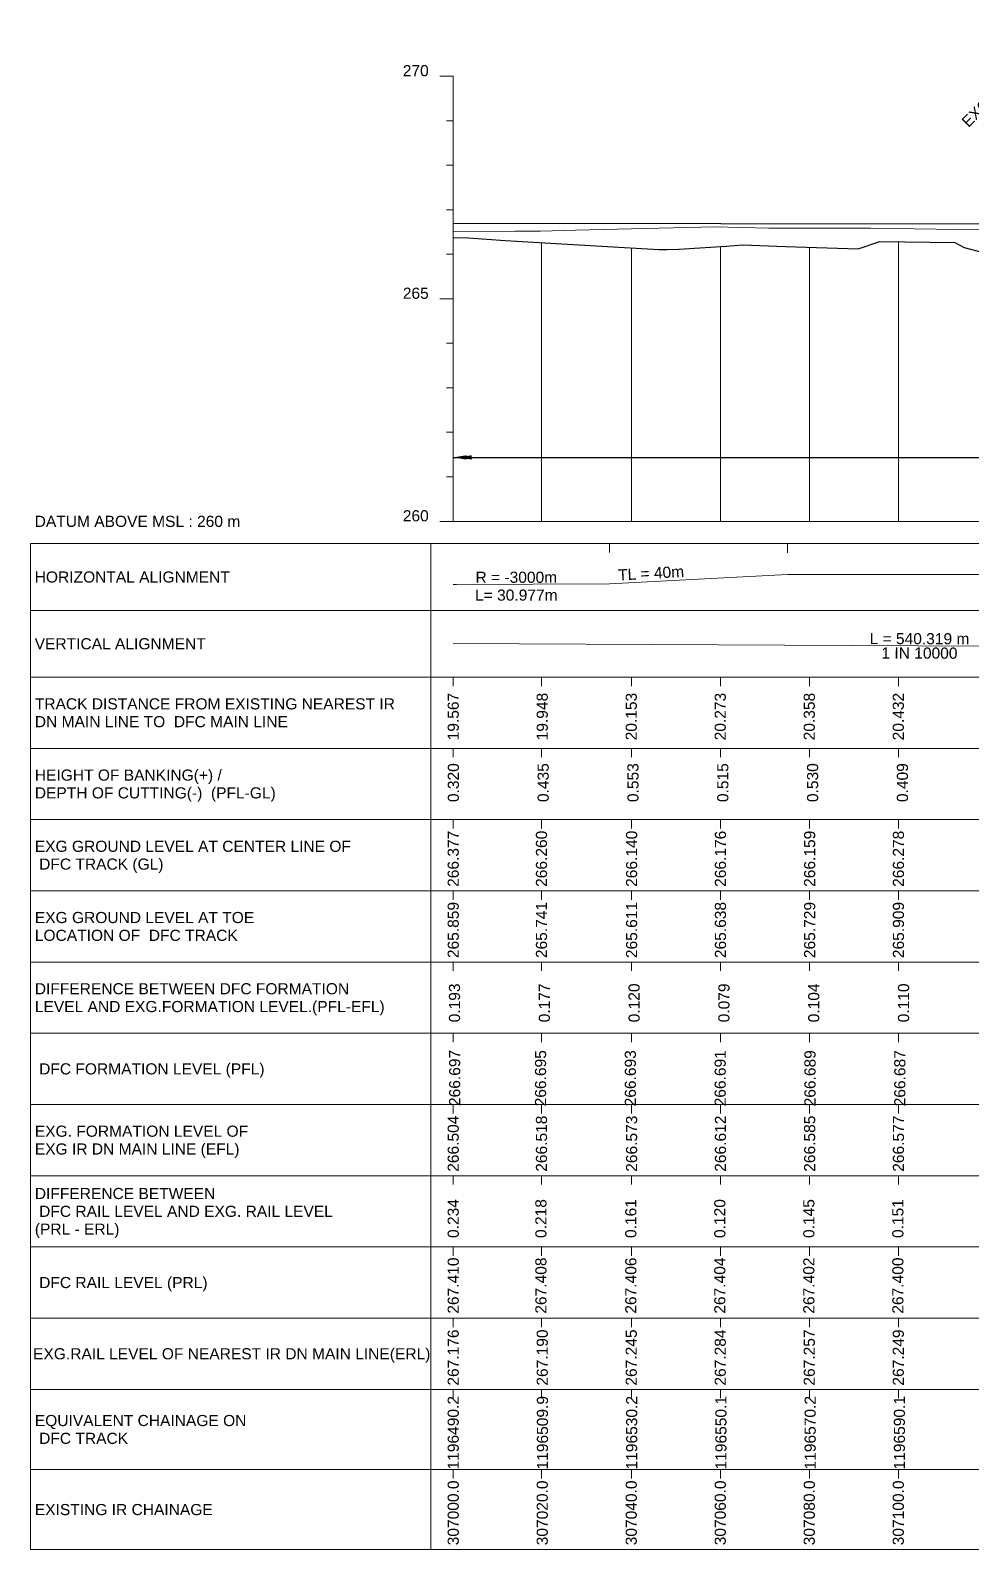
# Model space of a CAD drawing. Header units: metres. Extents: x 4905 to 19505, y -12340 to -11876.
# Drawn here: x 17905 to 18116.5, y -12231 to -11889.7 of the extents above; entities that cross this region are included whole.
import ezdxf
from ezdxf.enums import TextEntityAlignment as Align

# ---------------------------------------------------------------- set-up
doc = ezdxf.new("R2010")
doc.units = ezdxf.units.M
doc.header["$MEASUREMENT"] = 0
doc.layers.get('0').update_dxf_attribs({"lineweight": 0})
for name, color, linetype, lineweight in [('Horizontal Alignment', 7, 'Continuous', 0), ('LS DATUM', 7, 'Continuous', 0), ('LS DATUM X', 7, 'Continuous', 0), ('LS DATUM Y', 7, 'Continuous', 0), ('LS DIFF. EXG.RL & PRO. RL', 10, 'Continuous', 0), ('LS DIFF. PFL & EFL', 10, 'Continuous', 0), ('LS EXG GL', 7, 'Continuous', 0), ('LS EXG IR CH', 7, 'Continuous', 0), ('LS EXG RL', 7, 'Continuous', 0), ('LS EXG. FL', 7, 'Continuous', 0), ('LS EXG. GL', 7, 'Continuous', 0), ('LS EXG. GL AT PRO. TOE', 7, 'Continuous', 0), ('LS EXG. IR CH', 7, 'Continuous', 0), ('LS EXG. RL', 7, 'Continuous', 0), ('LS FRAME', 7, 'Continuous', 0), ('LS PFL-EFL', 10, 'Continuous', 0), ('LS PRL-ERL', 10, 'Continuous', 0), ('LS PRO. CUT & FILL', 10, 'Continuous', 0), ('LS PRO. DFCC CH', 10, 'Continuous', 0), ('LS PRO. FL', 10, 'Continuous', 0), ('LS PRO. RL', 10, 'Continuous', 0), ('LS PROFILE EXG FL', 7, 'Continuous', 25), ('LS PROFILE EXG GL', 7, 'Continuous', 30), ('LS PROFILE PRO FL', 1, 'Continuous', 30), ('LS TICKS', 7, 'Continuous', 0), ('LS TRACK CENTER', 10, 'Continuous', 0), ("LS TRACK CENTER's", 10, 'Continuous', 0), ('Profile Grid', 7, 'Continuous', 0), ('Profile Horizontal Alignment', 7, 'Continuous', 0), ('Profile Vertical Alignment', 7, 'Continuous', 0)]:
    doc.layers.add(name, color=color, linetype=linetype, lineweight=lineweight)
for name, color, linetype in [("LS BRIDGE'S", 7, 'Continuous'), ('LS HORIZONTAL ALIGNMENT', 10, 'Continuous'), ('LS VERTICAL ALIGNMENT', 10, 'Continuous'), ('STATION YARD LIMIT IN LS', 7, 'Continuous')]:
    doc.layers.add(name, color=color, linetype=linetype)
doc.styles.get("Standard").update_dxf_attribs({"font": 'arial.ttf'})
doc.styles.add('Style-Arial', font='arial.ttf')
doc.styles.add('StyleArial', font='arial.ttf')
doc.dimstyles.get("Standard").update_dxf_attribs({"dimtxt": 0.18, "dimasz": 0.18, "dimexe": 0.18, "dimexo": 0.0625, "dimgap": 0.09, "dimtad": 0, "dimtih": 1, "dimtoh": 1, "dimdec": 4, "dimzin": 0, "dimdsep": 46, "dimtxsty": 'Standard', "dimcen": 0.09, "dimadec": 0, "dimazin": 0, "dimtfac": 1, "dimtdec": 4, "dimtofl": 0, "dimtmove": 0, "dimatfit": 3, "dimfxl": 1, "dimtolj": 1, "dimtzin": 0, "dimarcsym": 0})

msp = doc.modelspace()

# ---------------------------------------------------------------- linework, layer by layer
msp.add_lwpolyline([(17905, -12005), (17995, -12005)])
at = {"layer": 'LS DATUM X', "color": 7, "linetype": 'Continuous', "lineweight": 0}
msp.add_line((18000, -12000), (18500.06, -12000), dxfattribs=at)
at = {"layer": 'LS DATUM Y', "color": 7, "linetype": 'Continuous', "lineweight": 0}
for p, q in [((17997, -11900), (18000, -11900)), ((17997, -11900), (18000, -11900)), ((18000, -12000), (18000, -11900)), ((17998.5, -11910), (18000, -11910)), ((17998.5, -11920), (18000, -11920)), ((17998.5, -11930), (18000, -11930)), ((17998.5, -11940), (18000, -11940)), ((17997, -11950), (18000, -11950)), ((17998.5, -11960), (18000, -11960)), ((17998.5, -11970), (18000, -11970)), ((17998.5, -11980), (18000, -11980)), ((17998.5, -11990), (18000, -11990)), ((17997, -12000), (18000, -12000))]:
    msp.add_line(p, q, dxfattribs=at)
at = {"layer": 'LS FRAME'}
for points in [[(17995, -12231), (17905, -12231), (17905, -12005)], [(17995, -12020), (17905, -12020)], [(17995, -12035), (17905, -12035)], [(17995, -12051), (17905, -12051)], [(17905, -12051), (17995, -12051)], [(17995, -12067), (17905, -12067)], [(17905, -12067), (17995, -12067)], [(17995, -12083), (17905, -12083)], [(17905, -12083), (17995, -12083)], [(17995, -12099), (17905, -12099)], [(17995, -12115), (17905, -12115)], [(17905, -12115), (17995, -12115)], [(17995, -12131), (17905, -12131)], [(17905, -12131), (17995, -12131)], [(17995, -12147), (17905, -12147)], [(17905, -12147), (17995, -12147)], [(17995, -12163), (17905, -12163)], [(17905, -12163), (17995, -12163)], [(17995, -12179), (17905, -12179)], [(17995, -12195), (17905, -12195)], [(17995, -12213), (17905, -12213)]]:
    msp.add_lwpolyline(points, dxfattribs=at)
at = {"layer": 'LS FRAME', "color": 7, "linetype": 'Continuous', "lineweight": 0, "flags": 128}
for points in [[(17995, -12020), (18505.06, -12020), (18505.06, -12005), (17995, -12005), (17995, -12020)], [(17995, -12035), (18505.06, -12035), (18505.06, -12020), (17995, -12020), (17995, -12035)], [(17995, -12051), (18505.06, -12051), (18505.06, -12035), (17995, -12035), (17995, -12051)], [(17995, -12067), (18505.06, -12067), (18505.06, -12051), (17995, -12051), (17995, -12067)], [(17995, -12083), (18505.06, -12083), (18505.06, -12067), (17995, -12067), (17995, -12083)], [(17995, -12099), (18505.06, -12099), (18505.06, -12083), (17995, -12083), (17995, -12099)], [(17995, -12115), (18505.06, -12115), (18505.06, -12099), (17995, -12099), (17995, -12115)], [(17995, -12131), (18505.06, -12131), (18505.06, -12115), (17995, -12115), (17995, -12131)], [(17995, -12147), (18505.06, -12147), (18505.06, -12131), (17995, -12131), (17995, -12147)], [(17995, -12163), (18505.06, -12163), (18505.06, -12147), (17995, -12147), (17995, -12163)], [(17995, -12179), (18505.06, -12179), (18505.06, -12163), (17995, -12163), (17995, -12179)], [(17995, -12195), (18505.06, -12195), (18505.06, -12179), (17995, -12179), (17995, -12195)], [(17995, -12213), (18505.06, -12213), (18505.06, -12195), (17995, -12195), (17995, -12213)], [(17995, -12231), (18505.06, -12231), (18505.06, -12213), (17995, -12213), (17995, -12231)]]:
    msp.add_lwpolyline(points, close=True, dxfattribs=at)
at = {"layer": 'LS PROFILE EXG FL', "lineweight": 0}
msp.add_lwpolyline([(18000, -11934.96), (18013.81, -11934.78), (18019.61, -11934.83), (18027.46, -11934.55), (18058.81, -11933.85), (18070.89, -11934.16), (18093.73, -11934.15), (18113.39, -11934.41), (18135.45, -11934.67)], dxfattribs=at)
at = {"layer": 'LS PROFILE EXG GL', "flags": 128}
msp.add_lwpolyline([(18000, -11936.23), (18000.15, -11936.24), (18003.4, -11936.32), (18011.66, -11936.88), (18023.16, -11937.61), (18034.66, -11938.29), (18046.22, -11938.93), (18046.22, -11938.93), (18047.99, -11938.9), (18050.67, -11938.85), (18061.33, -11938.16), (18065.05, -11937.91), (18074.66, -11938.23), (18091, -11938.77), (18091, -11938.77), (18095.88, -11937.16), (18095.88, -11937.16), (18112.67, -11937.39), (18114.77, -11938.49), (18118.75, -11939.5)], dxfattribs=at)
at = {"layer": 'LS PROFILE PRO FL', "color": 1, "flags": 128}
msp.add_lwpolyline([(18000, -11933.03), (18120.25, -11933.15), (18270.08, -11933.3)], dxfattribs=at)
at = {"layer": 'LS TICKS', "color": 7, "linetype": 'Continuous', "lineweight": 0, "flags": 128}
for points in [[(18035.08, -12007), (18035.08, -12005)], [(18075.08, -12007.11), (18075.08, -12005)], [(18000, -12037), (18000, -12035)], [(18019.83, -12037), (18019.83, -12035)], [(18040.08, -12037), (18040.08, -12035)], [(18060.04, -12037), (18060.04, -12035)], [(18080.08, -12037), (18080.08, -12035)], [(18100.03, -12037), (18100.03, -12035)], [(18000, -12053), (18000, -12051)], [(18019.83, -12053), (18019.83, -12051)], [(18040.08, -12053), (18040.08, -12051)], [(18060.04, -12053), (18060.04, -12051)], [(18080.08, -12053), (18080.08, -12051)], [(18100.03, -12053), (18100.03, -12051)], [(18000, -12069), (18000, -12067)], [(18019.83, -12069), (18019.83, -12067)], [(18040.08, -12069), (18040.08, -12067)], [(18060.04, -12069), (18060.04, -12067)], [(18080.08, -12069), (18080.08, -12067)], [(18100.03, -12069), (18100.03, -12067)], [(18000, -12085), (18000, -12083)], [(18019.83, -12085), (18019.83, -12083)], [(18040.08, -12085), (18040.08, -12083)], [(18060.04, -12085), (18060.04, -12083)], [(18080.08, -12085), (18080.08, -12083)], [(18100.03, -12085), (18100.03, -12083)], [(18000, -12101), (18000, -12099)], [(18019.83, -12101), (18019.83, -12099)], [(18040.08, -12101), (18040.08, -12099)], [(18060.04, -12101), (18060.04, -12099)], [(18080.08, -12101), (18080.08, -12099)], [(18100.03, -12101), (18100.03, -12099)], [(18000, -12117), (18000, -12115)], [(18019.83, -12117), (18019.83, -12115)], [(18040.08, -12117), (18040.08, -12115)], [(18060.04, -12117), (18060.04, -12115)], [(18080.08, -12117), (18080.08, -12115)], [(18100.03, -12117), (18100.03, -12115)], [(18000, -12133), (18000, -12131)], [(18019.83, -12133), (18019.83, -12131)], [(18040.08, -12133), (18040.08, -12131)], [(18060.04, -12133), (18060.04, -12131)], [(18080.08, -12133), (18080.08, -12131)], [(18100.03, -12133), (18100.03, -12131)], [(18000, -12149), (18000, -12147)], [(18019.83, -12149), (18019.83, -12147)], [(18040.08, -12149), (18040.08, -12147)], [(18060.04, -12149), (18060.04, -12147)], [(18080.08, -12149), (18080.08, -12147)], [(18100.03, -12149), (18100.03, -12147)], [(18000, -12165), (18000, -12163)], [(18019.83, -12165), (18019.83, -12163)], [(18040.08, -12165), (18040.08, -12163)], [(18060.04, -12165), (18060.04, -12163)], [(18080.08, -12165), (18080.08, -12163)], [(18100.03, -12165), (18100.03, -12163)], [(18000, -12181), (18000, -12179)], [(18019.83, -12181), (18019.83, -12179)], [(18040.08, -12181), (18040.08, -12179)], [(18060.04, -12181), (18060.04, -12179)], [(18080.08, -12181), (18080.08, -12179)], [(18100.03, -12181), (18100.03, -12179)], [(18000, -12197), (18000, -12195)], [(18019.83, -12197), (18019.83, -12195)], [(18040.08, -12197), (18040.08, -12195)], [(18060.04, -12197), (18060.04, -12195)], [(18080.08, -12197), (18080.08, -12195)], [(18100.03, -12197), (18100.03, -12195)], [(18000, -12215), (18000, -12213)], [(18019.83, -12215), (18019.83, -12213)], [(18040.08, -12215), (18040.08, -12213)], [(18060.04, -12215), (18060.04, -12213)], [(18080.08, -12215), (18080.08, -12213)], [(18100.03, -12215), (18100.03, -12213)]]:
    msp.add_lwpolyline(points, dxfattribs=at)
at = {"layer": 'Profile Grid', "flags": 128}
for points in [[(18000, -12000), (18000, -11936.23)], [(18019.83, -12000), (18019.83, -11937.39)], [(18060.04, -12000), (18060.04, -11938.24)], [(18080.08, -12000), (18080.08, -11938.41)], [(18100.03, -12000), (18100.03, -11937.22)], [(18040.08, -12000), (18040.08, -11938.59)]]:
    msp.add_lwpolyline(points, dxfattribs=at)
at = {"layer": 'Profile Horizontal Alignment', "color": 1, "lineweight": 0, "flags": 128}
msp.add_lwpolyline([(18000, -12014.16), (18000.75, -12014.2), (18000.75, -12014.2), (18035.08, -12014.03), (18035.08, -12014.03), (18075.08, -12011.95), (18075.08, -12011.95), (18331.1, -12011.95), (18331.1, -12011.95), (18351.1, -12014.16), (18351.1, -12014.16), (18385.58, -12014.2), (18385.58, -12014.2), (18406.54, -12011.95), (18406.54, -12011.95), (18500.06, -12011.95)], dxfattribs=at)
at = {"layer": 'Profile Vertical Alignment', "color": 1, "linetype": 'Continuous', "lineweight": 0, "flags": 128}
msp.add_lwpolyline([(17999.98, -12027.46), (18268.33, -12028.82)], dxfattribs=at)

# ---------------------------------------------------------------- texts
at = {"layer": 'Horizontal Alignment', "color": 1, "insert": (18014.18, -12014.58), "char_height": 2.5, "attachment_point": 5, "line_spacing_factor": 0.96, "style": 'Style-Arial'}
msp.add_mtext('R = -3000m\\PL= 30.977m', dxfattribs=at)
at = {"layer": 'Horizontal Alignment', "color": 1, "insert": (18044.46, -12011.66), "char_height": 2.5, "attachment_point": 5, "rotation": 3.2195, "line_spacing_factor": 0.96, "style": 'Style-Arial'}
msp.add_mtext('TL = 40m', dxfattribs=at)
at = {"layer": "LS BRIDGE'S"}
msp.add_text('EXG. BR. NO. 352 ', height=2.5, rotation=45, dxfattribs=at).set_placement((18115.76, -11911.68))
at = {"layer": 'LS DATUM', "color": 7, "style": 'StyleArial'}
msp.add_text('DATUM ABOVE MSL : 260 m', height=2.5, rotation=0, dxfattribs=at).set_placement((17905.97, -12000), align=Align.MIDDLE_LEFT)
at = {"layer": 'LS DATUM Y', "color": 7, "lineweight": 0, "style": 'Style-Arial'}
for s, p in [('270', (17994.5, -11900)), ('270', (17994.5, -11900)), ('265', (17994.5, -11950)), ('260', (17994.5, -12000))]:
    msp.add_text(s, height=2.5, dxfattribs=at).set_placement(p, align=Align.RIGHT)
at = {"layer": 'LS DIFF. EXG.RL & PRO. RL', "color": 10, "style": 'StyleArial'}
for s, p in [('DIFFERENCE BETWEEN ', (17906, -12151)), (' DFC RAIL LEVEL AND EXG. RAIL LEVEL ', (17906, -12155)), ('(PRL - ERL)', (17906, -12159))]:
    msp.add_text(s, height=2.5, rotation=0, dxfattribs=at).set_placement(p, align=Align.MIDDLE_LEFT)
at = {"layer": 'LS DIFF. PFL & EFL', "color": 10, "style": 'StyleArial'}
for s, p in [('DIFFERENCE BETWEEN DFC FORMATION ', (17906, -12105)), ('LEVEL AND EXG.FORMATION LEVEL.(PFL-EFL)', (17906, -12109))]:
    msp.add_text(s, height=2.5, rotation=0, dxfattribs=at).set_placement(p, align=Align.MIDDLE_LEFT)
at = {"layer": 'LS EXG GL', "style": 'Style-Arial'}
for s, p in [('266.377', (18000, -12069.5)), ('266.260', (18019.83, -12069.5)), ('266.140', (18040.08, -12069.5)), ('266.176', (18060.04, -12069.5)), ('266.159', (18080.08, -12069.5)), ('266.278', (18100.03, -12069.5))]:
    msp.add_text(s, height=2.5, rotation=90, dxfattribs=at).set_placement(p, align=Align.MIDDLE_RIGHT)
at = {"layer": 'LS EXG IR CH', "lineweight": 0, "style": 'Style-Arial'}
for s, p in [('307000.0', (18000, -12215.47)), ('307020.0', (18020, -12215.47)), ('307040.0', (18040, -12215.47)), ('307060.0', (18060, -12215.47)), ('307080.0', (18080, -12215.47)), ('307100.0', (18100, -12215.47))]:
    msp.add_text(s, height=2.5, rotation=90, dxfattribs=at).set_placement(p, align=Align.MIDDLE_RIGHT)
at = {"layer": 'LS EXG RL', "style": 'Style-Arial'}
for s, p in [('267.176', (18000, -12181.54)), ('267.190', (18020, -12181.54)), ('267.245', (18040, -12181.54)), ('267.284', (18060, -12181.54)), ('267.257', (18080, -12181.54)), ('267.249', (18100, -12181.54))]:
    msp.add_text(s, height=2.5, rotation=90, dxfattribs=at).set_placement(p, align=Align.MIDDLE_RIGHT)
at = {"layer": 'LS EXG. FL', "style": 'StyleArial'}
for s, p in [('EXG. FORMATION LEVEL OF', (17906, -12137)), ('EXG IR DN MAIN LINE (EFL)', (17906, -12141))]:
    msp.add_text(s, height=2.5, rotation=0, dxfattribs=at).set_placement(p, align=Align.MIDDLE_LEFT)
at = {"layer": 'LS EXG. FL'}
for s, p in [('266.504', (18000, -12133.5)), ('266.518', (18019.83, -12133.5)), ('266.573', (18040.08, -12133.5)), ('266.612', (18060.04, -12133.5)), ('266.585', (18080.08, -12133.5)), ('266.577', (18100.03, -12133.5))]:
    msp.add_text(s, height=2.5, rotation=90, dxfattribs=at).set_placement(p, align=Align.MIDDLE_RIGHT)
at = {"layer": 'LS EXG. GL', "color": 7, "style": 'StyleArial'}
for s, p in [('EXG GROUND LEVEL AT CENTER LINE OF ', (17906, -12073)), (' DFC TRACK (GL)', (17906, -12077))]:
    msp.add_text(s, height=2.5, rotation=0, dxfattribs=at).set_placement(p, align=Align.MIDDLE_LEFT)
at = {"layer": 'LS EXG. GL AT PRO. TOE', "color": 7, "style": 'StyleArial'}
for s, p in [('EXG GROUND LEVEL AT TOE', (17906, -12089)), ('LOCATION OF  DFC TRACK', (17906, -12093))]:
    msp.add_text(s, height=2.5, rotation=0, dxfattribs=at).set_placement(p, align=Align.MIDDLE_LEFT)
at = {"layer": 'LS EXG. GL AT PRO. TOE'}
for s, p in [('265.859', (18000, -12085.5)), ('265.741', (18019.83, -12085.5)), ('265.611', (18040.08, -12085.5)), ('265.638', (18060.04, -12085.5)), ('265.729', (18080.08, -12085.5)), ('265.909', (18100.03, -12085.5))]:
    msp.add_text(s, height=2.5, rotation=90, dxfattribs=at).set_placement(p, align=Align.MIDDLE_RIGHT)
at = {"layer": 'LS EXG. IR CH', "style": 'StyleArial'}
msp.add_text('EXISTING IR CHAINAGE', height=2.5, rotation=0, dxfattribs=at).set_placement((17906, -12222), align=Align.MIDDLE_LEFT)
at = {"layer": 'LS EXG. RL', "style": 'StyleArial'}
msp.add_text('EXG.RAIL LEVEL OF NEAREST IR DN MAIN LINE(ERL)', height=2.5, rotation=0, dxfattribs=at).set_placement((17905.61, -12187), align=Align.MIDDLE_LEFT)
at = {"layer": 'LS HORIZONTAL ALIGNMENT', "style": 'StyleArial'}
msp.add_text('HORIZONTAL ALIGNMENT', height=2.5, rotation=0, dxfattribs=at).set_placement((17905.97, -12012.5), align=Align.MIDDLE_LEFT)
at = {"layer": 'LS PFL-EFL', "color": 1}
for s, p in [('0.193', (18001.54, -12112.55)), ('0.177', (18021.72, -12112.55)), ('0.120', (18041.89, -12112.55)), ('0.079', (18062.07, -12112.55)), ('0.104', (18082.25, -12112.55)), ('0.110', (18102.43, -12112.55))]:
    msp.add_text(s, height=2.5, rotation=90, dxfattribs=at).set_placement(p)
at = {"layer": 'LS PFL-EFL'}
for s, p in [('266.697', (18001.58, -12131.35)), ('266.695', (18020.87, -12131.42)), ('266.693', (18041.05, -12131.42)), ('266.691', (18061.23, -12131.42)), ('266.689', (18081.41, -12131.42)), ('266.687', (18101.59, -12131.42))]:
    msp.add_text(s, height=2.5, rotation=90, dxfattribs=at).set_placement(p)
at = {"layer": 'LS PRL-ERL'}
for s, p in [('0.234', (18001.25, -12161)), ('0.218', (18020.95, -12161)), ('0.161', (18041.15, -12161)), ('0.120', (18061.15, -12161)), ('0.145', (18081.15, -12161)), ('0.151', (18101.15, -12161))]:
    msp.add_text(s, height=2.5, rotation=90, dxfattribs=at).set_placement(p)
at = {"layer": 'LS PRO. CUT & FILL', "color": 10, "style": 'StyleArial'}
for s, p in [('HEIGHT OF BANKING(+) /', (17906, -12057)), ('DEPTH OF CUTTING(-)  (PFL-GL)', (17906, -12061))]:
    msp.add_text(s, height=2.5, rotation=0, dxfattribs=at).set_placement(p, align=Align.MIDDLE_LEFT)
at = {"layer": 'LS PRO. DFCC CH'}
for s, p in [('1196490.2', (18001.25, -12213)), ('1196509.9', (18021.3, -12213)), ('1196530.2', (18041.35, -12213)), ('1196550.1', (18061.4, -12213)), ('1196570.2', (18081.45, -12213)), ('1196590.1', (18101.5, -12213))]:
    msp.add_text(s, height=2.5, rotation=90, dxfattribs=at).set_placement(p)
at = {"layer": 'LS PRO. DFCC CH', "color": 10, "style": 'Style-Arial'}
for s, p in [('EQUIVALENT CHAINAGE ON ', (17906, -12202)), (' DFC TRACK', (17906, -12206))]:
    msp.add_text(s, height=2.5, rotation=0, dxfattribs=at).set_placement(p, align=Align.MIDDLE_LEFT)
at = {"layer": 'LS PRO. FL', "color": 10, "style": 'StyleArial'}
msp.add_text(' DFC FORMATION LEVEL (PFL) ', height=2.5, rotation=0, dxfattribs=at).set_placement((17906, -12123), align=Align.MIDDLE_LEFT)
at = {"layer": 'LS PRO. RL'}
for s, p in [('267.410', (18001.25, -12178)), ('267.408', (18020.95, -12178)), ('267.406', (18041.15, -12178)), ('267.404', (18061.15, -12178)), ('267.402', (18081.15, -12178)), ('267.400', (18101.15, -12178))]:
    msp.add_text(s, height=2.5, rotation=90, dxfattribs=at).set_placement(p)
at = {"layer": 'LS PRO. RL', "color": 10, "style": 'StyleArial'}
msp.add_text(' DFC RAIL LEVEL (PRL)', height=2.5, rotation=0, dxfattribs=at).set_placement((17906, -12171), align=Align.MIDDLE_LEFT)
at = {"layer": 'LS TRACK CENTER'}
for s, p in [('19.567 ', (18001.25, -12049.2)), ('19.948 ', (18021.25, -12049.2)), ('20.153 ', (18041.25, -12049.2)), ('20.273 ', (18061.25, -12049.2)), ('20.358 ', (18081.25, -12049.2)), ('20.432 ', (18101.25, -12049.2)), ('0.320', (18001.28, -12063.07)), ('0.435', (18021.46, -12063.07)), ('0.553', (18041.64, -12063.07)), ('0.515', (18061.82, -12063.07)), ('0.530', (18082, -12063.07)), ('0.409', (18102.18, -12063.07))]:
    msp.add_text(s, height=2.5, rotation=90, dxfattribs=at).set_placement(p)
at = {"layer": "LS TRACK CENTER's", "color": 10, "style": 'StyleArial'}
for s, p in [('TRACK DISTANCE FROM EXISTING NEAREST IR ', (17906, -12041)), ('DN MAIN LINE TO  DFC MAIN LINE', (17906, -12045))]:
    msp.add_text(s, height=2.5, rotation=0, dxfattribs=at).set_placement(p, align=Align.MIDDLE_LEFT)
at = {"layer": 'LS VERTICAL ALIGNMENT', "style": 'StyleArial'}
msp.add_text('VERTICAL ALIGNMENT', height=2.5, rotation=0, dxfattribs=at).set_placement((17905.97, -12027.5), align=Align.MIDDLE_LEFT)
at = {"layer": 'Profile Vertical Alignment', "color": 1, "insert": (18104.76, -12027.99), "char_height": 2.5, "attachment_point": 5, "rotation": 359.8411, "line_spacing_factor": 0.776524, "style": 'Style-Arial'}
msp.add_mtext('L = 540.319 m\\P1 IN 10000', dxfattribs=at)

# ---------------------------------------------------------------- leaders
at = {"layer": 'STATION YARD LIMIT IN LS', "lineweight": 15}
for points in [[(18000, -11985.64), (18242.21, -11985.64)], [(18001.15, -11985.64), (18243.36, -11985.64)]]:
    msp.add_leader(points, dimstyle='Standard', override={"dimasz": 3}, dxfattribs=at)

doc.saveas('drawing.dxf')
